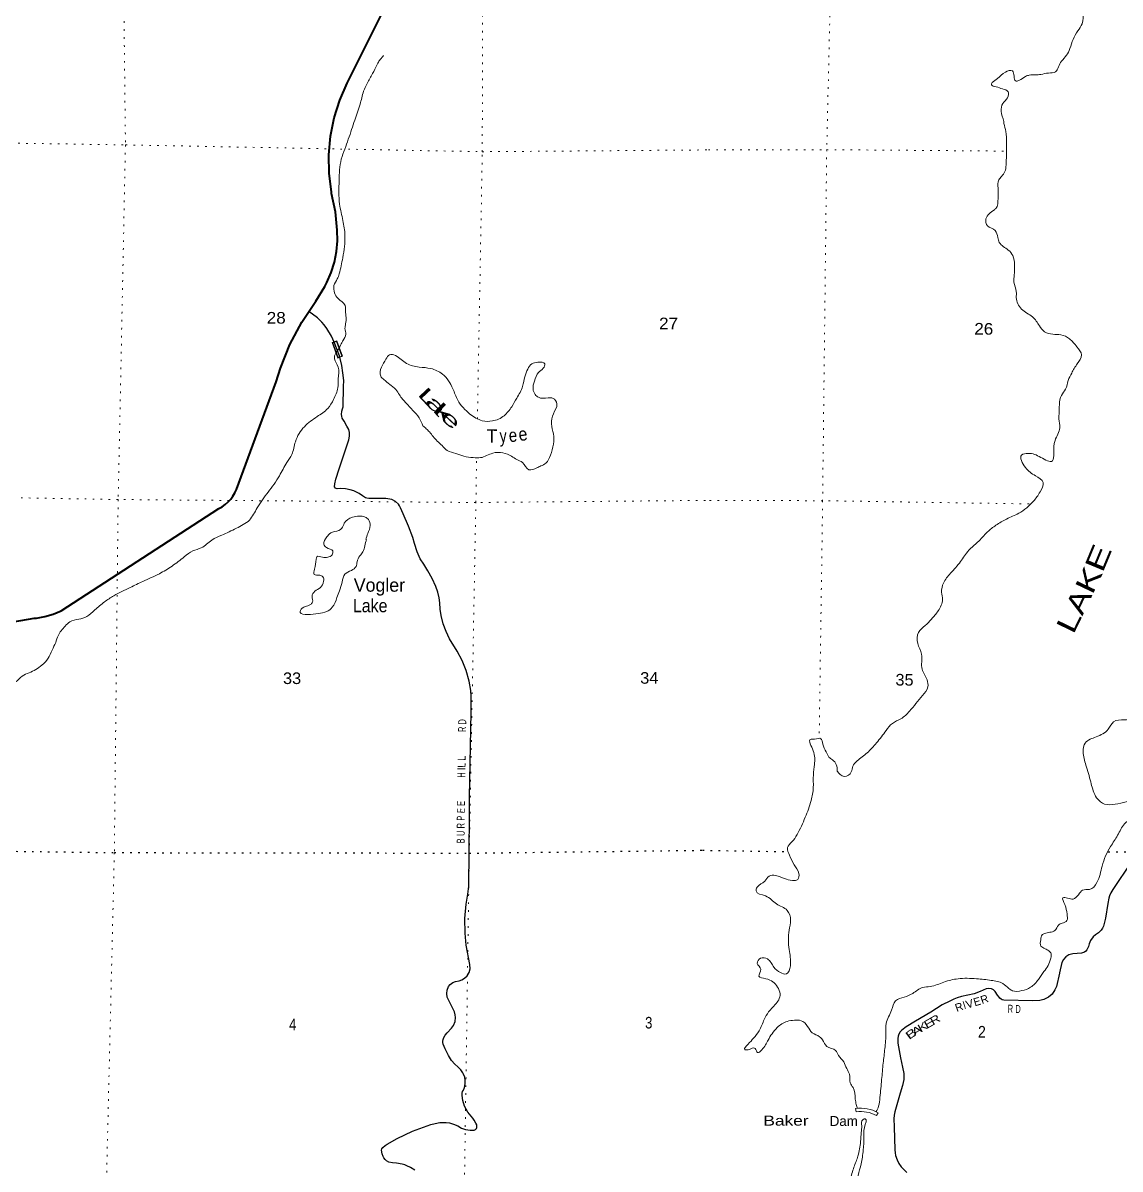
# Model space of a CAD drawing. Header units: feet. Extents: x -244583 to 4, y 367440 to 553773.
# Drawn here: x -193504 to -176969, y 384982 to 402265 of the extents above; entities that cross this region are included whole.
import ezdxf
from ezdxf.enums import TextEntityAlignment as Align

# ---------------------------------------------------------------- set-up
doc = ezdxf.new("R2010")
doc.units = ezdxf.units.FT
doc.header["$LTSCALE"] = 80
doc.linetypes.add('DOTTED', pattern=[1.5, 0.3, -1.2])
for name, color, linetype, lineweight in [('26', 7, 'Continuous', 40), ('29', 7, 'Continuous', 25), ('31', 7, 'Continuous', 13), ('39', 7, 'Continuous', 13), ('42', 7, 'Continuous', 13), ('6', 7, 'DOTTED', 25), ('7', 7, 'DOTTED', 13)]:
    doc.layers.add(name, color=color, linetype=linetype, lineweight=lineweight)
doc.layers.add('30', color=7, linetype='Continuous')
doc.layers.add('41', color=7, linetype='Continuous')

msp = doc.modelspace()

# ---------------------------------------------------------------- linework, layer by layer
at = {"layer": '26'}
msp.add_lwpolyline([(-194348.03, 393115.09), (-193336.07, 393287.43), (-193298.47, 393291.77), (-193172.28, 393315.05), (-193049.21, 393351.4), (-192930.62, 393400.41), (-190551.26, 394942.06), (-190550.8, 394942.29), (-190501.05, 394970.46), (-190454.52, 395003.68), (-190411.71, 395041.58), (-190373.1, 395083.74), (-190339.11, 395129.71), (-190310.11, 395178.98), (-190286.42, 395231.01), (-189686.23, 396854.66), (-189622.67, 397061.49), (-189480.87, 397416.39), (-189302.74, 397754.52), (-189090.25, 398072.18), (-188953.68, 398290.35), (-188922.96, 398349.72), (-188858.79, 398499.94), (-188810.68, 398656.04), (-188779.15, 398816.31), (-188764.54, 398979.01), (-188767.02, 399142.33), (-188794.83, 399418.4), (-188851.57, 399691.54), (-188856.14, 399717.37), (-188889.14, 399996.37), (-188892.8, 400277.29), (-188867.07, 400557.05), (-188812.24, 400832.6), (-188728.91, 401100.9), (-188617.99, 401359.02), (-187816.11, 402971.48)], dxfattribs=at)
at = {"layer": '29'}
for points in [[(-186750.87, 391870.8), (-186750.68, 391882.37), (-186747.39, 392009.2), (-186749.04, 392111.32), (-186755.62, 392198.61), (-186780.33, 392340.25), (-186823.15, 392498.37), (-186884.09, 392649.9), (-186959.86, 392791.55), (-187076.8, 392977.67), (-187127.86, 393088.02), (-187169.04, 393206.61), (-187198.69, 393328.49), (-187213.51, 393424.02), (-187220.1, 393521.2), (-187231.63, 393593.67), (-187253.04, 393680.96), (-187281.04, 393764.96), (-187337.03, 393885.2), (-187402.92, 394002.14), (-187463.86, 394105.9), (-187514.92, 394184.96), (-187564.33, 394288.73), (-187602.21, 394417.2), (-187626.92, 394506.14), (-187691.15, 394679.08), (-187775.15, 394865.2), (-187811.39, 394954.14), (-187827.85, 394985.44), (-187844.33, 395006.85), (-187888.8, 395046.38), (-187946.45, 395077.67), (-188002.45, 395090.85), (-188037.04, 395094.14), (-188114.45, 395094.14), (-188213.27, 395095.79), (-188289.04, 395094.14), (-188320.33, 395097.43), (-188341.74, 395105.67), (-188387.86, 395135.32), (-188435.62, 395171.55), (-188517.98, 395209.43), (-188570.68, 395225.9), (-188641.51, 395239.08), (-188720.56, 395242.37), (-188766.68, 395239.08), (-188783.14, 395242.38), (-188793.04, 395248.96), (-188806.21, 395268.72), (-188802.91, 395316.5), (-188786.45, 395384.02), (-188737.04, 395542.14), (-188682.68, 395708.49), (-188592.09, 395976.96), (-188582.21, 396036.26), (-188580.55, 396065.91), (-188582.21, 396090.61), (-188593.75, 396136.73), (-188623.39, 396186.14), (-188664.57, 396260.26), (-188690.92, 396304.73), (-188699.14, 396334.38), (-188702.45, 396362.38), (-188699.16, 396408.49), (-188685.98, 396446.38), (-188679.38, 396477.68), (-188671.16, 396782.38), (-188669.51, 396872.97), (-188681.04, 396986.61), (-188699.16, 397100.25), (-188733.75, 397245.19), (-188811.16, 397451.07), (-188853.98, 397541.66), (-188923.16, 397656.96), (-188964.33, 397714.62), (-189000.56, 397752.49), (-189064.8, 397816.72), (-189196.77, 397912.94)], [(-187662.18, 385006.01), (-187717.5, 385030.6), (-187750.44, 385045.4), (-187788.33, 385055.3), (-187873.97, 385070.13), (-187936.56, 385076.71), (-187990.92, 385088.24), (-188023.86, 385106.34), (-188043.62, 385124.48), (-188063.39, 385150.81), (-188076.56, 385173.89), (-188089.74, 385211.77), (-188099.62, 385266.13), (-188094.68, 385289.16), (-188078.21, 385308.95), (-188046.91, 385338.58), (-188015.61, 385358.36), (-187865.73, 385445.66), (-187631.85, 385554.36), (-187356.79, 385653.19), (-187292.55, 385671.28), (-187221.73, 385684.48), (-187169.02, 385686.1), (-187124.55, 385684.48), (-187073.49, 385677.89), (-187012.55, 385661.42), (-186948.32, 385631.77), (-186895.61, 385598.83), (-186865.96, 385587.28), (-186836.33, 385580.72), (-186763.86, 385569.19), (-186730.9, 385567.51), (-186701.27, 385570.84), (-186683.14, 385577.39), (-186674.91, 385587.31), (-186668.32, 385595.51), (-186663.37, 385610.34), (-186661.73, 385631.75), (-186665.03, 385648.25), (-186678.21, 385676.25), (-186702.9, 385717.4), (-186724.33, 385748.72), (-186750.68, 385778.37), (-186800.09, 385842.6), (-186849.5, 385933.19), (-186875.86, 386017.19), (-186885.74, 386092.96), (-186884.08, 386125.87), (-186877.49, 386150.57), (-186865.97, 386173.66), (-186851.14, 386211.51), (-186839.61, 386269.16), (-186839.62, 386320.25), (-186846.2, 386369.63), (-186864.32, 386415.75), (-186874.21, 386433.9), (-186905.5, 386476.72), (-186949.97, 386526.1), (-186992.8, 386562.37), (-187043.86, 386620.02), (-187091.62, 386692.49), (-187141.03, 386792.96), (-187170.68, 386865.43), (-187175.62, 386888.45), (-187173.98, 386909.9), (-187172.32, 386937.87), (-187162.44, 386964.22), (-187139.39, 387003.78), (-187109.74, 387038.37), (-187043.86, 387107.55), (-187014.21, 387148.73), (-186989.5, 387206.37), (-186982.92, 387265.67), (-186989.5, 387306.84), (-187001.03, 387351.31), (-187060.33, 387474.84), (-187108.09, 387575.32), (-187117.98, 387629.67), (-187111.39, 387682.37), (-187089.98, 387735.08), (-187063.63, 387766.38), (-187027.39, 387794.35), (-186982.93, 387810.85), (-186931.87, 387820.73), (-186889.05, 387833.91), (-186847.87, 387860.26), (-186808.34, 387898.14), (-186780.34, 387945.91), (-186765.52, 388000.26), (-186767.16, 388066.14), (-186823.16, 388357.68), (-186841.28, 388538.85), (-186844.57, 388761.21), (-186826.45, 388976.97), (-186800.1, 389128.5), (-186785.39, 389250.51), (-186777.04, 389764.26), (-186775.39, 390311.09), (-186772.09, 390592.74), (-186750.87, 391870.8)], [(-176802.55, 389610.29), (-177076.18, 389196.33), (-177107.75, 389147.22), (-177127.06, 389104.22), (-177135.81, 389068.28), (-177151.6, 388989.35), (-177190.19, 388764.84), (-177220.01, 388643.81), (-177234.06, 388613.09), (-177253.33, 388585.92), (-177295.43, 388545.58), (-177339.28, 388515.76), (-177374.36, 388485.94), (-177414.7, 388429.82), (-177435.75, 388378.95), (-177444.52, 388338.61), (-177467.33, 388287.74), (-177484.89, 388269.3), (-177505.91, 388252.66), (-177551.52, 388240.38), (-177683.07, 388228.1), (-177740.95, 388212.32), (-177786.56, 388182.5), (-177823.39, 388142.15), (-177847.95, 388098.3), (-177882.16, 387940.63)], [(-177880.35, 387949), (-177883.41, 387934.88), (-177928.64, 387735.22), (-177949.69, 387686.11), (-177993.54, 387619.45), (-178046.16, 387573.85), (-178119.83, 387537.01), (-178177.72, 387522.99), (-178281.21, 387521.24), (-178721.47, 387528.25), (-178744.29, 387536.11), (-178761.81, 387544.04), (-178779.37, 387558.92), (-178789.88, 387572.1), (-178814.43, 387605.43), (-178849.51, 387661.56), (-178875.82, 387686.12), (-178907.4, 387700.15), (-178951.25, 387707.16), (-178988.08, 387700.15), (-179077.54, 387659.8), (-179168.75, 387624.72), (-179356.43, 387584.38), (-179423.08, 387563.33), (-179473.97, 387544.88), (-179535.34, 387515.97), (-179651.11, 387458.09), (-179823.01, 387347.58), (-180052.79, 387214.28), (-180194.86, 387128.33), (-180259.76, 387079.22), (-180284.33, 387050.26), (-180301.85, 387014.32), (-180312.39, 386987.11), (-180319.39, 386951.17), (-180317.64, 386881.01), (-180279.05, 386660), (-180245.72, 386517.93), (-180229.94, 386424.96), (-180226.45, 386381.97), (-180229.94, 386332), (-180247.48, 386240.79), (-180280.8, 386126.78), (-180365, 385844.38), (-180375.53, 385794.37), (-180379.04, 385737.38), (-180375.53, 385618.11), (-180363.25, 385272.56), (-180359.74, 385229.57), (-180350.97, 385184.86), (-180328.17, 385121.72), (-180301.86, 385066.45), (-180266.78, 385016.47), (-180184.34, 384930.53)], [(-187597.27, 384968.01), (-187662.18, 385006.01)]]:
    msp.add_lwpolyline(points, dxfattribs=at)
at = {"layer": '31'}
for p, q in [((-188775.1, 397472.97), (-188689.86, 397237.95)), ((-188689.86, 397237.95), (-188760.36, 397212.37))]:
    msp.add_line(p, q, dxfattribs=at)
msp.add_lwpolyline([(-188760.36, 397212.37), (-188845.6, 397447.39), (-188775.1, 397472.97)], dxfattribs=at)
msp.add_lwpolyline([(-188835.34, 397442.59), (-188779.89, 397462.71), (-188700.11, 397242.74), (-188755.56, 397222.62)], close=True, dxfattribs=at)
at = {"layer": '39'}
msp.add_line((-188777.35, 397273.42), (-188777.18, 397273.79), dxfattribs=at)
for points in [[(-178448.43, 409091.16), (-178401.13, 408995.61), (-178396.15, 408906.63), (-178383.34, 408797.35), (-178325.49, 408740.07), (-178186.9, 408681.81), (-178042.53, 408601.25), (-177914.2, 408528.97), (-177767.81, 408448.39), (-177681.63, 408396.83), (-177623.53, 408359.75), (-177563.15, 408344.87), (-177562.06, 408268.07), (-177600.92, 408226.1), (-177521.01, 408156.43), (-177481.55, 408081.18), (-177488.19, 407865.03), (-177463.47, 407739.44), (-177359.19, 407681.6), (-177175.81, 407655.13), (-177010.47, 407638.98), (-176873.46, 407617.12), (-176772.69, 407603.77), (-176724.44, 407587.02), (-176665.21, 407477.18), (-176631.97, 407387.86), (-176578.71, 407284.16), (-176529.3, 407196.66), (-176474.2, 407078.79), (-176445.34, 406961.23), (-176416.21, 406865.9), (-176407.9, 406718.28), (-176472.32, 406565.48), (-176530.59, 406420.68), (-176576.58, 406289.89), (-176569.53, 406204.93), (-176526.17, 406117.51), (-176477.03, 406007.79), (-176450.35, 405876.11), (-176403.4, 405752.27), (-176288.5, 405738.76), (-176123.55, 405690.28), (-175994.69, 405662.46), (-175843.97, 405606.07), (-175789.18, 405461.93), (-175890.4, 405271.18), (-175968.8, 405130.67), (-176112.34, 404778.76), (-176216.16, 404539.54), (-176286.81, 404372.66), (-176381.68, 404206.08), (-176543.4, 404020.1), (-176640.28, 403853.55), (-176686.08, 403738.92), (-176731.94, 403618.22), (-176724.41, 403405.94), (-176689.86, 403258.01), (-176678.11, 403227.55), (-176652.39, 403184.8), (-176576.61, 403107.1), (-176450.04, 403057.06), (-176418.6, 402985.96), (-176469.57, 402944.14), (-176631.58, 402901.64), (-176756.77, 402899.11), (-176894.21, 402884.61), (-177022.01, 402833.61), (-177117.29, 402800.41), (-177192.06, 402793.23), (-177303.51, 402758.21), (-177370.49, 402728.7), (-177437.22, 402719.41), (-177518.2, 402700.18), (-177560.87, 402676.44), (-177573.25, 402654.36), (-177570.82, 402520.96), (-177535.66, 402423.54), (-177539.73, 402253.84), (-177605.63, 402145.51), (-177677.84, 402017.05), (-177723.92, 401878.17), (-177775.6, 401777.76), (-177851.38, 401687.74), (-177896.83, 401601.39), (-177940.12, 401527.14), (-178049.33, 401510.28), (-178162.63, 401489.42), (-178243.46, 401482.31), (-178336.38, 401477.38), (-178393.12, 401459.88), (-178494.82, 401396.44), (-178543.33, 401390.96), (-178566.7, 401461.98), (-178591.99, 401541.09), (-178697.16, 401524.18), (-178815.4, 401428.61), (-178898.91, 401366.97)], [(-188734.7, 397367.34), (-188727.36, 397383.5), (-188687.77, 397463.73), (-188683.61, 397471.75), (-188635.68, 397570.04), (-188650.46, 397659.19), (-188641.37, 397725.74), (-188633.77, 397826.67), (-188640.79, 397895.49), (-188649.2, 398004.75), (-188756.54, 398113.51), (-188807.81, 398193.12), (-188816.19, 398304.4), (-188766.21, 398404.68), (-188738.8, 398481.05), (-188684.6, 398724.74), (-188651.14, 399063.75), (-188682.08, 399284.5), (-188730.77, 399531.81), (-188739.42, 399889.65), (-188706.24, 400210.47), (-188653.43, 400363.24), (-188549.99, 400658.72), (-188503.46, 400797.45), (-188423.05, 401038.72), (-188369.59, 401233.93), (-188317.31, 401352.36), (-188234.3, 401500.63), (-188163.51, 401641), (-188128.27, 401701.08), (-188093.29, 401745), (-188070.62, 401774.97)], [(-178898.91, 401366.97), (-178907.4, 401332.72), (-178835.08, 401303.56), (-178740.6, 401270.08), (-178654.3, 401228.62), (-178665.49, 401137.82), (-178735.16, 401051.77), (-178762.79, 400936.91), (-178722.31, 400778.8), (-178718.66, 400746.42), (-178689.82, 400626.85), (-178681.75, 400459.02), (-178680.03, 400267.02), (-178687.82, 400123.64), (-178705.18, 400022.81), (-178754.5, 399950.65), (-178795.5, 399898.61), (-178807.08, 399775.48), (-178804.31, 399670.36), (-178811.76, 399555.27), (-178828.8, 399480.7), (-178863.51, 399448.79), (-178942.98, 399387.1), (-178990.33, 399310.89), (-178967.38, 399205.53), (-178849.14, 399133.37), (-178812.01, 399031.88), (-178788.72, 398954.8), (-178652.83, 398839.99), (-178585.21, 398756.32), (-178558.61, 398618.58), (-178562.5, 398463.03), (-178567.83, 398355.99), (-178533.2, 398214.11), (-178532.28, 398123.16), (-178455.64, 397950.47), (-178287.51, 397831.23), (-178184.13, 397698.62), (-178106.49, 397608.77), (-177981.79, 397570.88), (-177860.76, 397563.36), (-177732.31, 397501.18), (-177618.7, 397380.57), (-177549.52, 397258.49), (-177613.7, 397125.89), (-177698.16, 396985.46), (-177749.98, 396872.92), (-177789.89, 396744.07), (-177851.61, 396647.81), (-177883.57, 396508.76), (-177887.03, 396389.58), (-177892.18, 396296.68), (-177877.67, 396161.11), (-177948.61, 395969.99), (-177969.14, 395774.22), (-177988.67, 395661.29), (-178161.64, 395713.9), (-178354.7, 395774.84), (-178451.9, 395749.75), (-178395.61, 395563.15), (-178243.72, 395436.02), (-178127.85, 395335.6), (-178173.99, 395192.68), (-178272.55, 395054.44), (-178496.82, 394871.24), (-178679.55, 394784.53), (-178840.17, 394689.47), (-178968.55, 394589.99), (-179115.77, 394434.14), (-179248.45, 394312.48), (-179371.63, 394142.2), (-179525.15, 393966.23), (-179629.9, 393817.95), (-179657.79, 393680.87), (-179642.96, 393571.57), (-179709.62, 393400.61), (-179812.1, 393272.51), (-179908.14, 393176.68), (-180006.26, 393074.8), (-180018.38, 392907.22), (-179961.79, 392744.87), (-179952.41, 392518.42), (-179877.61, 392359.9), (-179864.78, 392252.64), (-179947.07, 392124.3), (-180141.72, 391886.18), (-180272.29, 391772.57), (-180400.3, 391703.39), (-180494.46, 391595.41), (-180640.06, 391407.21), (-180781.13, 391259.38), (-180932, 391135.91), (-180997.57, 391055.87), (-181020.79, 390971.28), (-181122.57, 390901.78), (-181186.81, 390930.85), (-181230.58, 390983.92)], [(-194038.46, 392107.93), (-193917.78, 392211.16), (-193842.24, 392266.58), (-193765.24, 392285.6), (-193621.33, 392323.8), (-193514.94, 392417.14), (-193411.24, 392466.07), (-193217.69, 392582.32), (-193123.27, 392683.93), (-193064.87, 392806.31), (-193010.58, 392924.7), (-192974.72, 393025.2), (-192867.55, 393169.05), (-192795.89, 393234.64), (-192664.06, 393275.04), (-192542.35, 393313.58), (-192419.71, 393412.74), (-192274.54, 393533.78), (-192135.82, 393628.64), (-191887.65, 393752.13), (-191696.49, 393844.17), (-191448.45, 393959.58), (-191256.92, 394075.86), (-191073.12, 394214.49), (-190944.55, 394305.47), (-190816.69, 394349.98), (-190657.45, 394466.75), (-190508.95, 394541.26), (-190287.33, 394644.95), (-190091.64, 394769.25), (-189973.79, 394951.34), (-189808.62, 395191.3), (-189639.32, 395437.26), (-189527.25, 395637.63), (-189452.73, 395757.74), (-189397.29, 395950.89), (-189262.61, 396177.18), (-189070.52, 396329.83), (-188909.17, 396452.64), (-188822.33, 396586.7), (-188759.06, 396763.57), (-188750.9, 396900.86), (-188754.29, 397074.72), (-188809.79, 397201.96), (-188734.7, 397367.34)], [(-187475.93, 396190.04), (-187534.65, 396310.18), (-187625.78, 396422.73), (-187729.05, 396533.46), (-187830.12, 396656.27), (-187885.39, 396737.96), (-187977.08, 396814.15), (-188062.78, 396886.21), (-188112.46, 396937.5), (-188100.26, 397074.73), (-188033.85, 397192.94), (-187978.31, 397260.8), (-187889.67, 397249.33), (-187721.91, 397131.54), (-187533.01, 397076.09), (-187355.72, 397053.14), (-187181.38, 396969.61), (-187025.29, 396748.95), (-186951.2, 396578.04), (-186766.7, 396367.04), (-186580.5, 396267.17), (-186429.17, 396262.81), (-186252.32, 396342.94), (-186137.2, 396478.59), (-186062.56, 396606.78), (-185973.03, 396785.26), (-185940.53, 396930.26), (-185896.35, 397046.8), (-185834.6, 397124.66), (-185745.43, 397147.54), (-185638.78, 397125.68), (-185662.03, 397057.33), (-185733.65, 396993.76), (-185796.18, 396865.39), (-185816.2, 396744.44), (-185783.16, 396661.07), (-185735.35, 396619.92), (-185590.16, 396609.59), (-185513.53, 396604.37), (-185458.3, 396520.66), (-185509.02, 396371.89), (-185539.6, 396220.79), (-185507.64, 396066.71), (-185507.98, 395913.12), (-185554.95, 395746.11), (-185621.36, 395627.9), (-185696.71, 395584.6), (-185757.72, 395555.23), (-185877.22, 395528.78), (-185976.52, 395635.4), (-186062.59, 395683.21), (-186140.58, 395730.89), (-186270.99, 395783.43), (-186422.47, 395777.68), (-186609.23, 395709.83), (-186716.19, 395711.48), (-186857.18, 395731.84), (-186979.67, 395774.15), (-187108.18, 395818.57), (-187187.79, 395892.56), (-187259.42, 395960.35), (-187378.44, 396097.59), (-187426.13, 396146.83), (-187475.93, 396190.04)], [(-188325.78, 394477.27), (-188351.48, 394380.66), (-188379.14, 394288.12), (-188426.49, 394228.22), (-188468.21, 394139.95), (-188483.43, 394069.45), (-188552.97, 394009.89), (-188650.77, 393950.77), (-188692.93, 393834.21), (-188735.34, 393701.48), (-188771.19, 393600.99), (-188842.07, 393454.55), (-188925.84, 393389.16), (-189049.44, 393358.73), (-189219.21, 393345.18), (-189323.69, 393377.1), (-189323.26, 393405.39), (-189249.67, 393464.88), (-189172.52, 393494.01), (-189139.67, 393529.88), (-189146.41, 393616.88), (-189106.86, 393695.09), (-189021.2, 393752.37), (-188973.33, 393846.62), (-188974.54, 393899.18), (-189030.49, 393936.42), (-189113.08, 393947.8), (-189107.84, 394026.54), (-189085.33, 394177.76), (-189072.64, 394215.96), (-188989.99, 394208.62), (-188909.23, 394209.4), (-188846.14, 394242.78), (-188835.12, 394303.24), (-188929.23, 394353.19), (-188970.84, 394404.36), (-188924.74, 394514.8), (-188865.28, 394574.51), (-188806.41, 394595.83), (-188696.66, 394644.66), (-188661.17, 394720.91), (-188538.66, 394811.98), (-188433.44, 394828.55), (-188346.84, 394815.09), (-188296.98, 394775.92), (-188270.12, 394684.56), (-188306.22, 394567.91), (-188335.93, 394473.38)], [(-180646.56, 385848.01), (-180609.25, 385928.4), (-180587.46, 386061.51), (-180561.99, 386331.99), (-180538.81, 386580.27), (-180513.97, 386798.22), (-180499.03, 387032.45), (-180495.26, 387177.9), (-180412.09, 387378.98), (-180351.87, 387517.69), (-180224.01, 387574.74), (-180094.12, 387631.78), (-179943.67, 387720.89), (-179830.44, 387735.69), (-179623.74, 387801.9), (-179411.17, 387851.87), (-179130.56, 387852.51), (-178910.83, 387827.63), (-178735.79, 387779.03), (-178643.82, 387705.17), (-178591.73, 387672.2), (-178450.42, 387672.52), (-178316.57, 387723.44), (-178198.04, 387843.25), (-178115.87, 387961.49), (-178054.24, 388049.66), (-178012.49, 388164.34), (-178007.67, 388228.95), (-178041.47, 388271.79), (-178099.61, 388304.83), (-178161.72, 388343.98), (-178164.59, 388441.01), (-178143.53, 388513.51), (-178106.95, 388533.27), (-178025.97, 388552.5), (-177950.97, 388577.86), (-177897.47, 388662.09), (-177842.64, 388689.72), (-177769.49, 388729.25), (-177768.29, 388828.26), (-177800.87, 388972.13), (-177829.96, 389071.5), (-177761.38, 389066.63), (-177676.75, 389053.48), (-177595.21, 389119.18), (-177533.81, 389189.17), (-177430.75, 389198.02), (-177316.45, 389301.72), (-177238.75, 389551.36), (-177112.04, 389846.89), (-177005.04, 390015.35), (-176902.02, 390187.89), (-176785.88, 390277.42), (-176677.49, 390393.32), (-176696.38, 390500.65), (-176954.76, 390501.76), (-177265.42, 390519.66), (-177337.04, 390607.42), (-177411.18, 390820.5), (-177482.81, 391073.97), (-177524.78, 391276.56), (-177492.94, 391405.51), (-177328.28, 391500.52), (-177147.23, 391615.53), (-177067.17, 391725.71), (-176901.25, 391758.06), (-176682.92, 391783.71), (-176554.81, 391860.97), (-176502.38, 392024.02), (-176358.71, 392052.6), (-176164.53, 391916.87), (-176038.3, 391838.55), (-175882.66, 391854.86), (-175785.15, 391906.22), (-175707.81, 391957.83), (-175701.3, 391996.14), (-175813.13, 392096.52), (-175908.58, 392216.9), (-176014.06, 392341.44), (-176112.96, 392510.37), (-176142.43, 392577.41), (-176131.17, 392842), (-176127.03, 393017.77), (-176131.47, 393151.19), (-176037.26, 393263.22), (-175856.92, 393319.64), (-175696.81, 393372.27), (-175546.62, 393439.16), (-175481.32, 393496.97), (-175462.65, 393539.18), (-175548.73, 393598.83), (-175648.84, 393666.73), (-175628.88, 393816.02), (-175555.75, 394021.26), (-175426.61, 394183.39), (-175355.19, 394247.19), (-175223.53, 394283.99)], [(-181230.58, 390983.92), (-181245.54, 391083.12), (-181303.24, 391152.53), (-181357.23, 391195.62), (-181398.69, 391272.91), (-181449.75, 391390.74), (-181477.03, 391471.9), (-181571.97, 391466.98), (-181634.62, 391461.68), (-181594.28, 391291.44), (-181574.56, 391085.08), (-181590.61, 390925.63), (-181592.91, 390735.7), (-181623.53, 390540.05), (-181713.39, 390286.52), (-181837.66, 390025.31), (-181915.7, 389915.11), (-181979.32, 389828.99), (-181950.43, 389713.45), (-181879.5, 389569.11), (-181810.42, 389438.95), (-181827.64, 389350.24), (-181906.57, 389333.01), (-182025.32, 389362.73), (-182160.01, 389408.82), (-182257.02, 389399.89), (-182324.55, 389323.92), (-182438.7, 389232.34), (-182455.53, 389175.96), (-182315.12, 389101.51), (-182147.01, 388980.25), (-181986.69, 388883.33), (-181933.95, 388737.2), (-181955.98, 388583.88), (-181957.47, 388292.9), (-181938.22, 388048.15), (-181998.24, 387925.6), (-182088.85, 387944.89), (-182184.76, 388026.88), (-182284.19, 388151.35), (-182387.03, 388160.68), (-182436.4, 388084.49), (-182382.97, 387994.92), (-182412.48, 387892.22), (-182307.98, 387852.56), (-182129.83, 387727.13), (-182092.72, 387623.62), (-182113.98, 387534.97), (-182165.32, 387462.84), (-182265.58, 387350.88), (-182331.54, 387238.52), (-182408.29, 387067.67), (-182492.38, 386957.55), (-182578.33, 386861.59), (-182625.68, 386785.37), (-182575.24, 386782.74), (-182468.05, 386799.63), (-182432.45, 386738.57), (-182369.39, 386778.23), (-182272.72, 386926.6), (-182137.22, 387114.92), (-181984.69, 387208.05), (-181877.47, 387226.96), (-181776.63, 387219.68), (-181678.75, 387133.62), (-181607.23, 387037.78), (-181496.93, 386977.84), (-181455.1, 386930.85), (-181387.64, 386833.04), (-181255.19, 386768.79), (-181211.66, 386695.51), (-181134.11, 386597.57), (-181088.88, 386498.01), (-181047.52, 386412.63), (-181036.97, 386283.17), (-180993.44, 386209.9), (-180959.18, 386037.71), (-180944.03, 385954.68), (-180926.6, 385893.84)], [(-181675.51, 383080.97), (-181710.44, 383167.13), (-181765.13, 383319.36), (-181824.46, 383421.11), (-181881.61, 383536.99), (-181898.19, 383668.55), (-181871.12, 383736.93), (-181782.97, 383849.03), (-181688.85, 383952.97), (-181621.34, 384026.92), (-181497.22, 384108.28), (-181367.05, 384189.55), (-181230.23, 384319.25), (-181155.59, 384482.04), (-181102.96, 384661.25), (-181040.49, 384820.14), (-180979.64, 385011.38), (-180919.08, 385178.38), (-180880.09, 385398.18), (-180868.34, 385535.45), (-180863.14, 385632.39), (-180845.84, 385727.16), (-180809.34, 385740.86), (-180821.04, 385607.63), (-180828.9, 385458.18), (-180839.27, 385268.35), (-180872.05, 385060.6), (-180916.56, 384885.33), (-180951.24, 384687.71), (-180979.8, 384496.08), (-181023.96, 384349.09), (-181140.67, 384213.09), (-181262.87, 384123.63), (-181419.6, 384016.4), (-181537.96, 383910.73), (-181607.63, 383824.68), (-181655.18, 383732.29), (-181715.32, 383599.65), (-181694.97, 383445.82), (-181626.62, 383255.03), (-181554.83, 383132.94)]]:
    msp.add_spline(points, degree=3, dxfattribs=at)
at = {"layer": '42'}
for p, q in [((-180954.05, 385893.76), (-180946.78, 385844.29)), ((-180615.74, 385832.38), (-180639.93, 385788.62))]:
    msp.add_line(p, q, dxfattribs=at)
for radius, start, end in [(537.66, 61.06845, 98.36384), (487.66, 61.0684, 98.36382)]:
    msp.add_arc((-180875.84, 385361.82), radius, start, end, dxfattribs=at)
at = {"layer": '6'}
msp.add_line((-183260.82, 389789.86), (-181986.07, 389768.57), dxfattribs=at)
for points in [[(-213803.9, 390012.11), (-213512.15, 389999.38), (-208173.13, 389983.71), (-202773.4, 389845.85), (-197446.58, 389824.31), (-192126.56, 389754.37), (-186777.32, 389746.62), (-183260.82, 389789.86)], [(-177146.01, 389767.42), (-176194.5, 389767.08), (-170876.01, 389537.03)]]:
    msp.add_lwpolyline(points, dxfattribs=at)
at = {"layer": '7'}
for points in [[(-191781.31, 414280.86), (-191916.45, 411104.32), (-192020.4, 405770.66), (-191958.97, 400426.36), (-192069.19, 395078.64), (-192126.56, 389754.37), (-192277.08, 383481.87)], [(-186655.03, 396290.78), (-186580.92, 400323.19), (-186575.9, 405656.36), (-186480.59, 411085.14), (-186402.09, 414235)], [(-181020.44, 413695.42), (-181147.02, 410964.78), (-181266.08, 405613.06), (-181390.08, 400354.37), (-181451.91, 395060.57), (-181503.42, 391471.75)], [(-213701.25, 400674.18), (-208529.8, 400694.11), (-208331.99, 400693.08), (-203211.91, 400484.75), (-197416.05, 400510.54), (-191958.97, 400426.36), (-186580.92, 400323.19), (-183173.66, 400350.5)], [(-183173.66, 400350.5), (-181390.08, 400354.37), (-178691.86, 400332)], [(-186874.86, 383711.75), (-186854.9, 384420.64), (-186777.32, 389746.62), (-186678.13, 395033.88), (-186665.74, 395708.03)], [(-183217.28, 395065.19), (-186678.13, 395033.88), (-192069.19, 395078.64), (-197396.94, 395170.93), (-203205.7, 395226.18), (-208479.93, 395386.36), (-213662.06, 395365.25), (-213752.39, 395361.68)], [(-178339.72, 395012.32), (-181451.91, 395060.57), (-183217.28, 395065.19)]]:
    msp.add_lwpolyline(points, dxfattribs=at)

# ---------------------------------------------------------------- texts
at = {"layer": '30'}
for s, rotation, width, p in [('R', 89.049, 0.65, (-186825.17, 391612.17)), ('D', 89.049, 0.65, (-186823.29, 391725.54)), ('L', 89.049, 0.8, (-186832.38, 391178.03)), ('H', 89.049, 0.6, (-186836.61, 390922.96)), ('L', 89.049, 0.8, (-186834.17, 391070.34)), ('E', 89.329, 0.7, (-186843.25, 390494.35)), ('P', 89.827, 0.7, (-186845.51, 390272.61)), ('E', 89.329, 0.7, (-186844.51, 390386.64)), ('R', 89.827, 0.65, (-186845.85, 390159.22)), ('B', 89.827, 0.7, (-186846.54, 389930.56)), ('U', 89.827, 0.65, (-186846.2, 390044.42)), ('I', 17.528, 0.85, (-179298.56, 387398.05)), ('V', 16.462, 1.05, (-179220.5, 387417.89)), ('R', 357.955, 0.7, (-178624.43, 387339.96)), ('D', 359.088, 0.65, (-178507.46, 387336.39)), ('K', 30.119, 1.3, (-179915.39, 387074.33)), ('E', 30.119, 1.35, (-179819.76, 387129.81)), ('R', 30.119, 1.25, (-179726.19, 387184.09)), ('B', 37.115, 1.55, (-180081.78, 386975.63)), ('A', 31.173, 1.4, (-180003.28, 387019.65))]:
    msp.add_text(s, height=120, rotation=rotation, dxfattribs=dict(at, width=width)).set_placement(p, align=Align.CENTER)
for s, rotation, p in [('I', 89.049, (-186835.04, 391017.75)), ('R', 19.928, (-179375.12, 387369.78)), ('E', 16.797, (-179106.2, 387450.97)), ('R', 19.037, (-178993.68, 387486.48))]:
    msp.add_text(s, height=120, rotation=rotation, dxfattribs=at).set_placement(p, align=Align.CENTER)
at = {"layer": '41'}
for s, height, rotation, width, p in [('L', 200, 313.108, 2, (-187568.7, 396661.29)), ('a', 200, 313.96, 2.1, (-187457.99, 396543.45)), ('k', 200, 315.785, 2.25, (-187341.35, 396422.5)), ('e', 200, 316.971, 1.95, (-187227.44, 396312.25)), ('y', 200, 2.349, 0.8, (-186316.16, 395936.34)), ('e', 200, 5.254, 0.85, (-186173.53, 395943)), ('e', 200, 8.202, 0.9, (-186022.01, 395957.79)), ('E', 300, 67.442, 1.45, (-177233.62, 393962.1)), ('K', 300, 64.451, 1.4, (-177387.05, 393631.48)), ('A', 300, 64.451, 1.35, (-177538.16, 393315.35)), ('L', 300, 64.155, 1.4, (-177673.96, 393033.82))]:
    msp.add_text(s, height=height, rotation=rotation, dxfattribs=dict(at, width=width)).set_placement(p)
msp.add_text('T', height=200, rotation=359.318, dxfattribs=at).set_placement((-186518.77, 395937.92))
msp.add_text('Vogler', height=200, dxfattribs=at).set_placement((-188517.99, 393688.84))
at = {"layer": '41', "width": 0.9}
msp.add_text('Lake', height=200, dxfattribs=at).set_placement((-188531.86, 393378.9))
at = {"layer": '42', "width": 1.3}
msp.add_text('Baker', height=150, dxfattribs=at).set_placement((-182344.42, 385637.85))
at = {"layer": '42'}
msp.add_text('Dam', height=150, dxfattribs=at).set_placement((-181344.5, 385632.05))
at = {"layer": '7'}
for s, width, p in [('28', 1.1, (-189830.01, 397731.42)), ('27', 1.1, (-183916.53, 397646.04)), ('33', 1.05, (-189584.42, 392296.09)), ('34', 1.05, (-184200.94, 392300.88)), ('4', 0.85, (-189493.03, 387076.71)), ('3', 0.85, (-184127.87, 387101.74))]:
    msp.add_text(s, height=175, dxfattribs=dict(at, width=width)).set_placement(p)
for s, width, p in [('26', 1.1, (-179166.88, 397567.05)), ('35', 1.05, (-180355.1, 392274.64)), ('2', 0.9, (-179110.83, 386965.93))]:
    msp.add_text(s, height=175, rotation=359.307, dxfattribs=dict(at, width=width)).set_placement(p)

doc.saveas('drawing.dxf')
